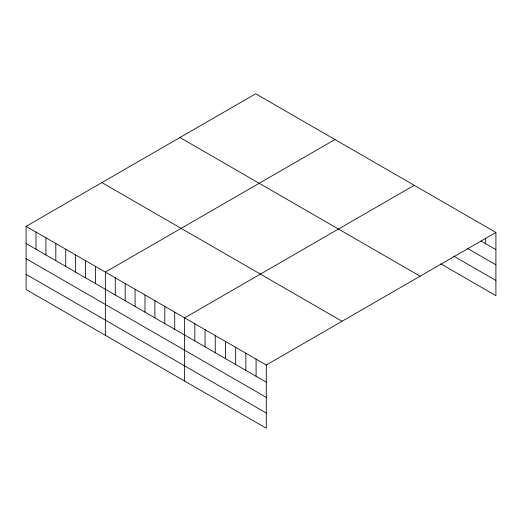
<?xml version="1.0" encoding="UTF-8"?>
<svg xmlns="http://www.w3.org/2000/svg" width="522" height="522" viewBox="0 0 522 522"><rect width="100%" height="100%" fill="white"/><g stroke="black" fill="none" stroke-linecap="round" stroke-linejoin="round"><path stroke-width="0.78" d="M26.1 226.346L266.285 365.015L266.285 428.223L26.1 289.553L26.1 226.346L255.715 93.777L495.9 232.447L495.9 295.654L440.777 263.832M334.974 139.537L105.359 272.106L105.359 335.313M414.24 185.297L184.625 317.865L184.625 381.073M266.285 365.015L495.9 232.447M480.925 240.975L495.9 249.62M467.32 248.309L495.9 264.811M453.709 256.106L495.9 280.464M179.94 137.521L420.125 276.197M101.875 182.596L342.06 321.265M26.1 243.513L266.285 382.182M26.1 258.703L266.285 397.379M26.1 274.357L266.285 413.032M485.695 238.26L485.695 243.722M256.08 359.123L256.08 376.29M245.869 353.224L245.869 370.398M235.663 347.332L235.663 364.506M225.452 341.44L225.452 358.607M215.247 335.548L215.247 352.715M205.042 329.65L205.042 346.823M194.83 323.757L194.83 340.931M174.713 312.143L174.713 329.317M164.808 306.427L164.808 323.594M154.897 300.705L154.897 317.872M144.992 294.982L144.992 312.156M135.087 289.266L135.087 306.434M125.176 283.544L125.176 300.718M115.271 277.821L115.271 294.995M95.454 266.383L95.454 283.557M85.549 260.661L85.549 277.834M75.638 254.945L75.638 272.112M65.733 249.222L65.733 266.396M55.821 243.5L55.821 260.674M45.916 237.784L45.916 254.951M36.005 232.062L36.005 249.235"/></g></svg>
